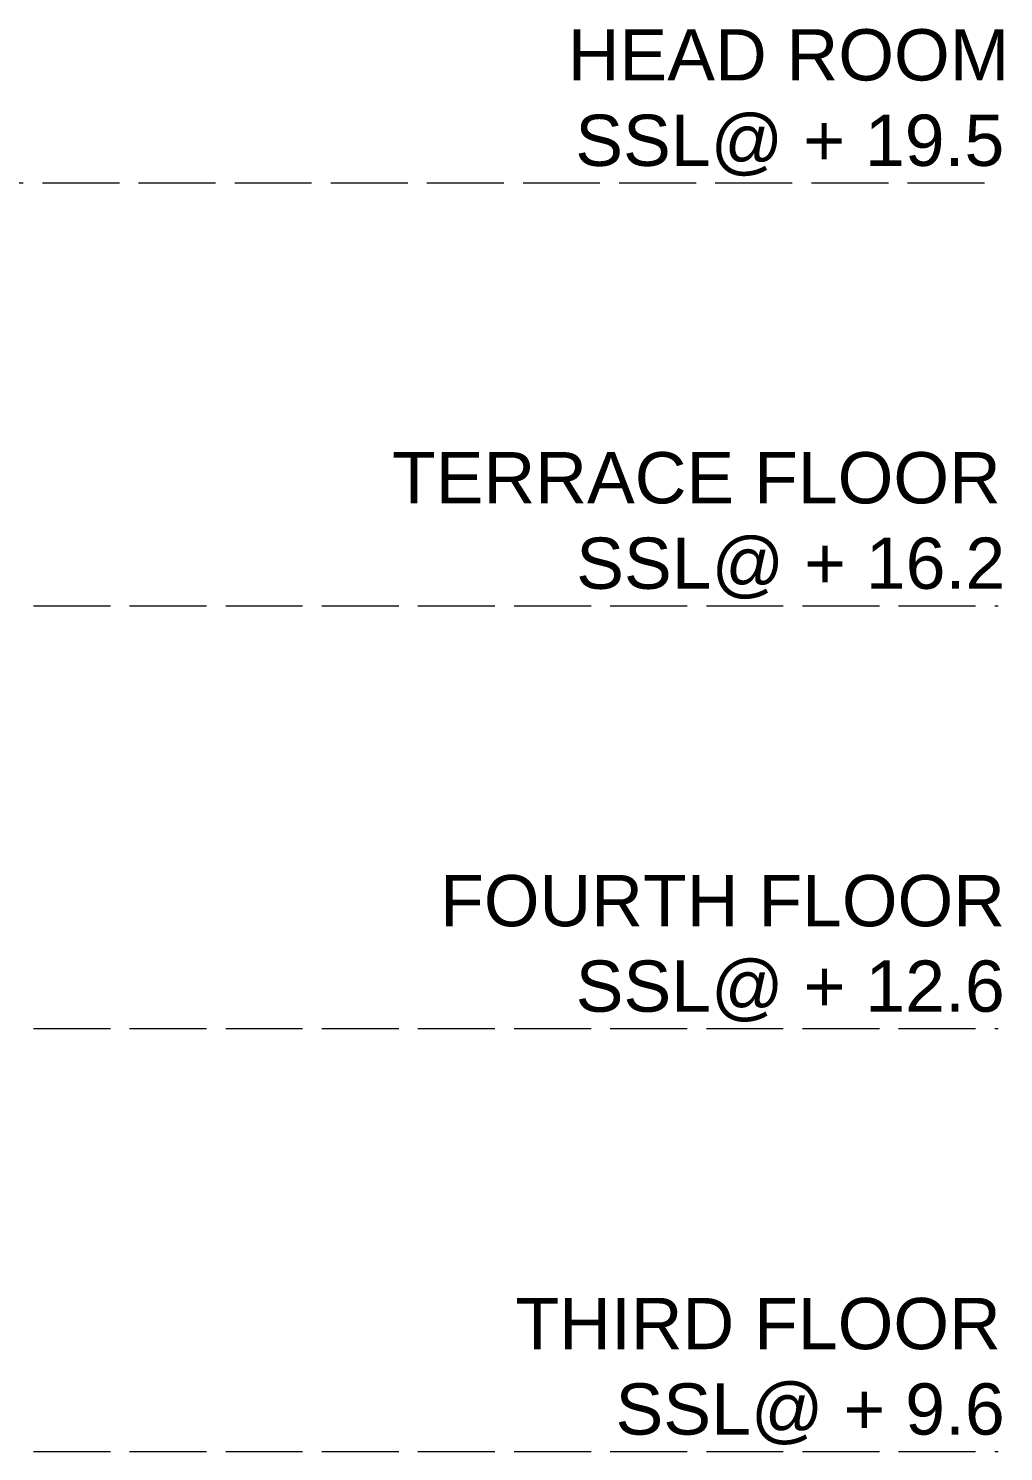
# Model space of a CAD drawing. Header units: metres. Extents: x 750 to 3116, y -341 to 1465.
# Drawn here: x 2755.82 to 2763.43, y 899.84 to 910.94 of the extents above; entities that cross this region are included whole.
import ezdxf

# ---------------------------------------------------------------- set-up
doc = ezdxf.new("R2010")
doc.units = ezdxf.units.M
doc.linetypes.add('ACAD_ISO02W100', pattern=[15, 12, -3])
doc.layers.add('Hidden line', color=251, linetype='Continuous', lineweight=5)
doc.layers.add('Text', color=7, linetype='Continuous')
doc.styles.add('HUAWEI', font='arial.ttf')

msp = doc.modelspace()

# ---------------------------------------------------------------- linework, layer by layer
at = {"layer": 'Hidden line', "linetype": 'ACAD_ISO02W100', "ltscale": 0.05}
for p, q in [((2748.431, 909.736), (2763.389, 909.736)), ((2753.611, 906.436), (2763.389, 906.436)), ((2753.611, 903.136), (2763.389, 903.136)), ((2753.611, 899.836), (2763.389, 899.836))]:
    msp.add_line(p, q, dxfattribs=at)

# ---------------------------------------------------------------- texts
at = {"layer": 'Text', "color": 30, "true_color": 0xf26722, "char_height": 0.4, "width": 6.17569, "attachment_point": 1, "style": 'HUAWEI'}
for s, insert in [('\\pi2.81662;HEAD ROOM\\P\\pi2.87528;SSL@ + 19.5', (2757.213, 910.935)), ('\\pi1.44554;TERRACE FLOOR\\P\\pi2.88238;SSL@ + 16.2', (2757.213, 907.635)), ('\\pi1.82044;FOURTH FLOOR\\P\\pi2.87856;SSL@ + 12.6', (2757.213, 904.335)), ('\\pi2.40843,t4.40843;THIRD FLOOR\\P\\pi3.18933,tz;SSL@ + 9.6', (2757.213, 901.035))]:
    msp.add_mtext(s, dxfattribs=dict(at, insert=insert))

doc.saveas('drawing.dxf')
